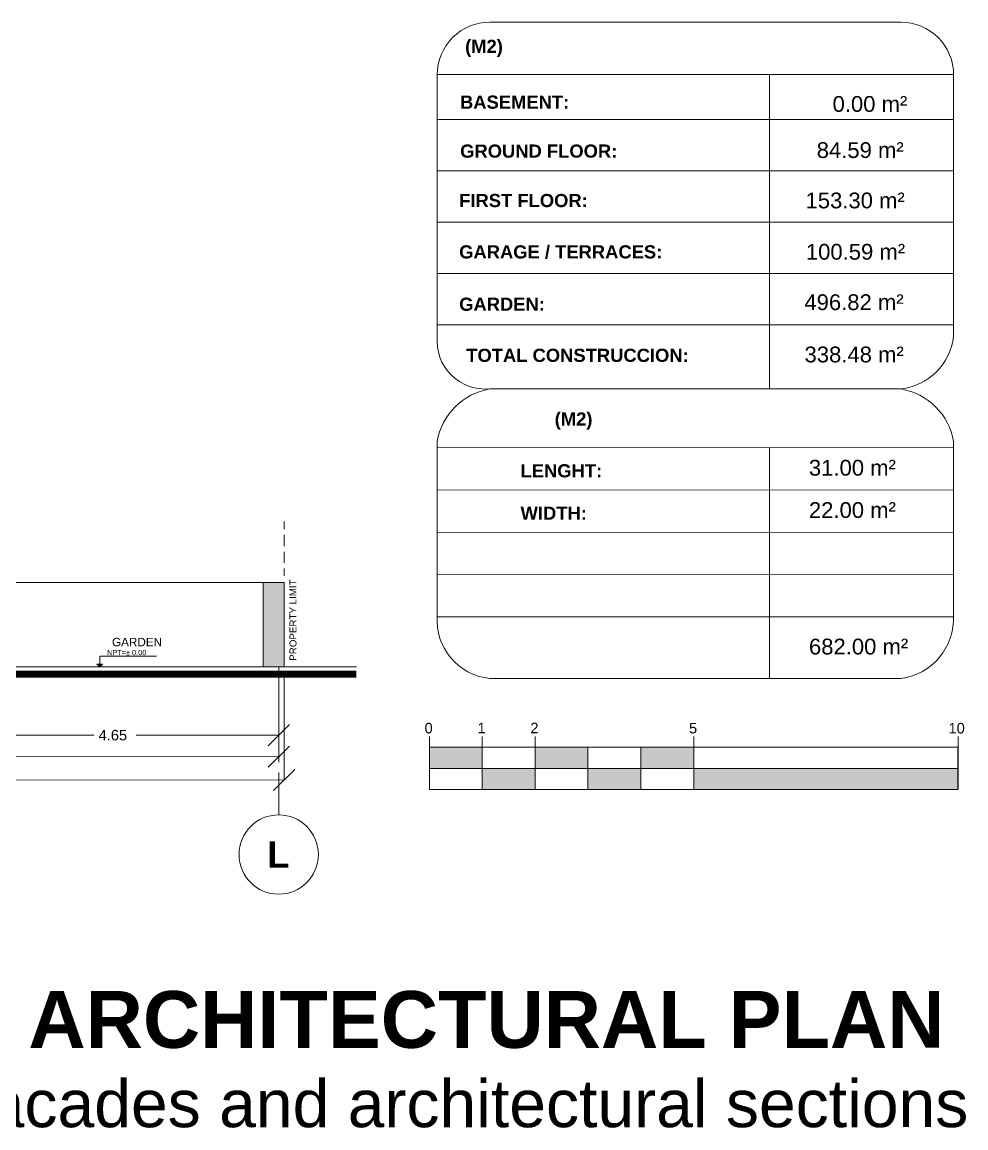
# Model space of a CAD drawing. Header units: metres. Extents: x 14 to 155, y 0 to 125.
# Drawn here: x 65.25 to 78.64, y 31.17 to 46.85 of the extents above; entities that cross this region are included whole.
import ezdxf

# ---------------------------------------------------------------- set-up
doc = ezdxf.new("R2010")
doc.units = ezdxf.units.M
for name, color, linetype in [('PDF2_Text', 255, 'Continuous'), ('PDF3_Solid Fills', 7, 'Continuous'), ('PDF3_Text', 255, 'Continuous'), ('PDF_Text', 255, 'Continuous')]:
    doc.layers.add(name, color=color, linetype=linetype)
doc.layers.add('PDF3_Geometry', color=9, linetype='Continuous', true_color=0x808080)
doc.styles.add('PDF Arial', font='arial.ttf')
doc.styles.add('PDF Arial Bold', font='arialbd.ttf')

msp = doc.modelspace()

# ---------------------------------------------------------------- linework, layer by layer
at = {"layer": 'PDF3_Geometry', "color": 0, "lineweight": 0}
for points in [[(71.882, 41.647, -0.470579), (71.138, 42.391), (71.138, 46.099, -0.414228), (71.883, 46.847)], [(77.718, 46.845, -0.414228), (78.465, 46.098), (78.465, 42.39, -0.347068), (77.718, 41.647)], [(71.884, 41.645), (77.717, 41.645, -0.317797), (78.465, 40.9), (78.462, 38.43, -0.388221), (77.717, 37.539), (71.882, 37.54, -0.406101), (71.138, 38.43), (71.137, 40.9, -0.318313), (71.884, 41.645)]]:
    msp.add_lwpolyline(points, format="xyb", dxfattribs=at)
for points in [[(71.884, 46.845), (77.719, 46.845), (71.884, 46.845)], [(71.144, 46.106), (78.456, 46.106)], [(75.854, 46.106), (75.854, 41.646)], [(71.138, 45.465), (78.465, 45.466)], [(71.138, 44.737), (78.465, 44.738)], [(71.138, 44.009), (78.465, 44.009)], [(71.138, 43.283), (78.465, 43.281)], [(71.138, 42.554), (78.465, 42.555)], [(71.884, 41.645), (77.719, 41.646), (71.884, 41.645)], [(71.137, 40.813), (78.465, 40.812)], [(75.853, 40.812), (75.853, 37.539)], [(71.137, 40.213), (78.465, 40.212)], [(68.965, 39.657), (68.965, 39.764)], [(68.965, 39.418), (68.965, 39.577)], [(71.137, 39.613), (78.465, 39.612)], [(68.965, 39.18), (68.965, 39.338)], [(68.965, 38.994), (68.965, 39.101)], [(71.137, 39.013), (78.465, 39.011)], [(71.137, 38.413), (78.465, 38.413)], [(66.349, 37.742), (66.349, 37.704), (66.349, 37.856), (67.157, 37.856)], [(68.89, 37.104), (68.89, 37.704)], [(68.89, 37.629), (68.89, 36.737)], [(68.965, 37.629), (68.965, 36.101)], [(68.89, 37.12), (68.89, 36.432)], [(68.74, 36.587), (69.04, 36.888)], [(68.89, 36.355), (68.89, 36.955)], [(62.319, 36.737), (64.243, 36.737), (66.265, 36.737)], [(68.89, 36.738), (66.867, 36.738)], [(68.74, 36.281), (69.04, 36.581)], [(68.89, 36.432), (58.332, 36.431)], [(68.815, 35.95), (69.116, 36.251)], [(68.965, 36.101), (58.333, 36.1)], [(68.89, 35.606), (68.89, 36.205)]]:
    msp.add_lwpolyline(points, dxfattribs=at)
at = {"layer": 'PDF3_Geometry', "color": 0, "lineweight": 5}
for points in [[(68.666, 38.903), (64.318, 38.903)], [(46.493, 37.703), (54.77, 37.704), (54.77, 37.904), (54.77, 38.052), (60.797, 38.053), (60.797, 37.883), (61.077, 37.883), (61.077, 37.713), (61.357, 37.713), (61.357, 37.544), (61.637, 37.544), (61.637, 37.373), (61.917, 37.373), (61.917, 37.203), (64.318, 37.203), (64.318, 37.704), (69.991, 37.704)], [(71.026, 36.715), (71.026, 35.964)], [(71.776, 36.715), (71.776, 35.964)], [(72.527, 36.715), (72.527, 35.964)], [(74.777, 36.715), (74.777, 35.964)], [(78.527, 36.715), (78.527, 35.964)]]:
    msp.add_lwpolyline(points, dxfattribs=at)
for points in [[(68.666, 38.903), (68.965, 38.903), (68.965, 37.704), (68.666, 37.704)], [(71.026, 36.564), (71.776, 36.564), (71.776, 36.263), (71.026, 36.263)], [(71.776, 36.564), (72.527, 36.564), (72.527, 36.263), (71.776, 36.263)], [(72.527, 36.564), (73.276, 36.564), (73.276, 36.263), (72.527, 36.263)], [(73.276, 36.564), (74.026, 36.564), (74.026, 36.263), (73.276, 36.263)], [(74.026, 36.564), (74.777, 36.564), (74.777, 36.263), (74.026, 36.263)], [(74.777, 36.564), (78.526, 36.564), (78.526, 36.263), (74.777, 36.263)], [(71.026, 35.964), (71.776, 35.964), (71.776, 36.263), (71.026, 36.263)], [(71.776, 35.964), (72.527, 35.964), (72.527, 36.263), (71.776, 36.263)], [(72.527, 35.964), (73.276, 35.964), (73.276, 36.263), (72.527, 36.263)], [(73.276, 35.964), (74.026, 35.964), (74.026, 36.263), (73.276, 36.263)], [(74.026, 35.964), (74.777, 35.964), (74.777, 36.263), (74.026, 36.263)], [(74.777, 35.964), (78.526, 35.964), (78.526, 36.263), (74.777, 36.263)]]:
    msp.add_lwpolyline(points, close=True, dxfattribs=at)
at = {"layer": 'PDF3_Geometry', "color": 0, "lineweight": 0, "const_width": 0.0992}
msp.add_lwpolyline([(54.87, 37.953), (60.698, 37.954), (60.698, 37.783), (60.978, 37.783), (60.978, 37.613), (61.258, 37.613), (61.258, 37.443), (61.538, 37.443), (61.538, 37.273), (61.818, 37.273), (61.818, 37.103), (64.418, 37.103), (64.418, 37.603), (69.991, 37.603)], dxfattribs=at)
at = {"layer": 'PDF3_Geometry', "color": 0, "lineweight": 0}
for points in [[(66.349, 37.704), (66.389, 37.743), (66.309, 37.743)], [(66.309, 37.742), (66.389, 37.742), (66.349, 37.704)]]:
    msp.add_lwpolyline(points, close=True, dxfattribs=at)
msp.add_circle((68.889, 35.044), 0.562, dxfattribs=at)
at = {"layer": 'PDF3_Solid Fills', "color": 0, "transparency": 33554559}
for points in [[(68.965, 38.903), (68.666, 38.903), (68.965, 37.704)], [(68.666, 38.903), (68.965, 37.704), (68.666, 37.704)], [(66.309, 37.743), (66.349, 37.704), (66.389, 37.743)], [(71.776, 36.564), (71.026, 36.564), (71.776, 36.263)], [(71.026, 36.564), (71.776, 36.263), (71.026, 36.263)], [(73.276, 36.564), (72.527, 36.564), (73.276, 36.263)], [(72.527, 36.564), (73.276, 36.263), (72.527, 36.263)], [(74.777, 36.564), (74.026, 36.564), (74.777, 36.263)], [(74.026, 36.564), (74.777, 36.263), (74.026, 36.263)], [(72.527, 36.263), (71.776, 36.263), (72.527, 35.964)], [(71.776, 36.263), (72.527, 35.964), (71.776, 35.964)], [(74.026, 36.263), (73.276, 36.263), (74.026, 35.964)], [(73.276, 36.263), (74.026, 35.964), (73.276, 35.964)], [(78.527, 36.263), (74.777, 36.263), (78.527, 35.964)], [(74.777, 36.263), (78.527, 35.964), (74.777, 35.964)]]:
    msp.add_solid(points, dxfattribs=at)

# ---------------------------------------------------------------- texts
at = {"layer": 'PDF2_Text', "color": 0, "attachment_point": 7, "rotation": 0.0022, "style": 'PDF Arial Bold'}
for s, insert, char_height in [('BASEMENT:', (71.461, 45.616), 0.1866), ('GROUND FLOOR:', (71.463, 44.922), 0.18662)]:
    msp.add_mtext(s, dxfattribs=dict(at, insert=insert, char_height=char_height))
at = {"layer": 'PDF3_Text', "color": 0, "attachment_point": 7}
for s, insert, char_height, rotation, style in [(' (M2) ', (71.461, 46.353), 0.1866, 0.0022, 'PDF Arial Bold'), ('0.00 m²', (76.747, 45.571), 0.2239, 0.0022, 'PDF Arial'), ('84.59 m²', (76.522, 44.917), 0.2239, 0.0022, 'PDF Arial'), ('153.30 m²', (76.363, 44.203), 0.2239, 0.0022, 'PDF Arial'), ('100.59 m²', (76.368, 43.475), 0.2239, 0.0022, 'PDF Arial'), ('496.82 m²', (76.347, 42.76), 0.2239, 0.0022, 'PDF Arial'), ('338.48 m²', (76.349, 42.019), 0.2239, 0.0022, 'PDF Arial'), (' (M2) ', (72.732, 41.07), 0.1866, 0.0022, 'PDF Arial Bold'), ('31.00 m²', (76.411, 40.413), 0.2239, 0.0022, 'PDF Arial'), ('22.00 m²', (76.411, 39.813), 0.2239, 0.0022, 'PDF Arial'), ('PROPERTY LIMIT', (69.142, 37.791), 0.09912, 90.0022, 'PDF Arial'), ('GARDEN', (66.523, 37.995), 0.1189, 0.0022, 'PDF Arial'), ('682.00 m²', (76.412, 37.877), 0.2239, 0.0022, 'PDF Arial'), ('NPT=± 0.00', (66.454, 37.869), 0.0743, 0.0022, 'PDF Arial'), ('0', (70.958, 36.759), 0.149, 0.0022, 'PDF Arial'), ('1', (71.709, 36.763), 0.149, 0.0022, 'PDF Arial'), ('2', (72.459, 36.763), 0.149, 0.0022, 'PDF Arial'), ('5', (74.71, 36.759), 0.149, 0.0022, 'PDF Arial'), ('10', (78.392, 36.759), 0.1487, 0.0022, 'PDF Arial'), ('4.65', (66.333, 36.66), 0.1487, 0.0022, 'PDF Arial'), ('L', (68.724, 34.856), 0.373, 0.0022, 'PDF Arial Bold'), ('Facades and architectural sections', (64.187, 31.168), 0.67111, 0.0022, 'PDF Arial')]:
    msp.add_mtext(s, dxfattribs=dict(at, insert=insert, char_height=char_height, rotation=rotation, style=style))
at = {"layer": 'PDF_Text', "color": 0, "attachment_point": 7, "rotation": 0.0022, "style": 'PDF Arial Bold'}
for s, insert, char_height in [('FIRST FLOOR:', (71.449, 44.221), 0.18662), ('GARAGE / TERRACES:', (71.449, 43.49), 0.18662), ('GARDEN:', (71.449, 42.751), 0.1866), ('TOTAL CONSTRUCCION:', (71.549, 42.026), 0.18662), ('LENGHT:', (72.32, 40.389), 0.1866), ('WIDTH:', (72.32, 39.79), 0.1866), ('ARCHITECTURAL PLAN', (65.337, 32.291), 0.80533)]:
    msp.add_mtext(s, dxfattribs=dict(at, insert=insert, char_height=char_height))

doc.saveas('drawing.dxf')
